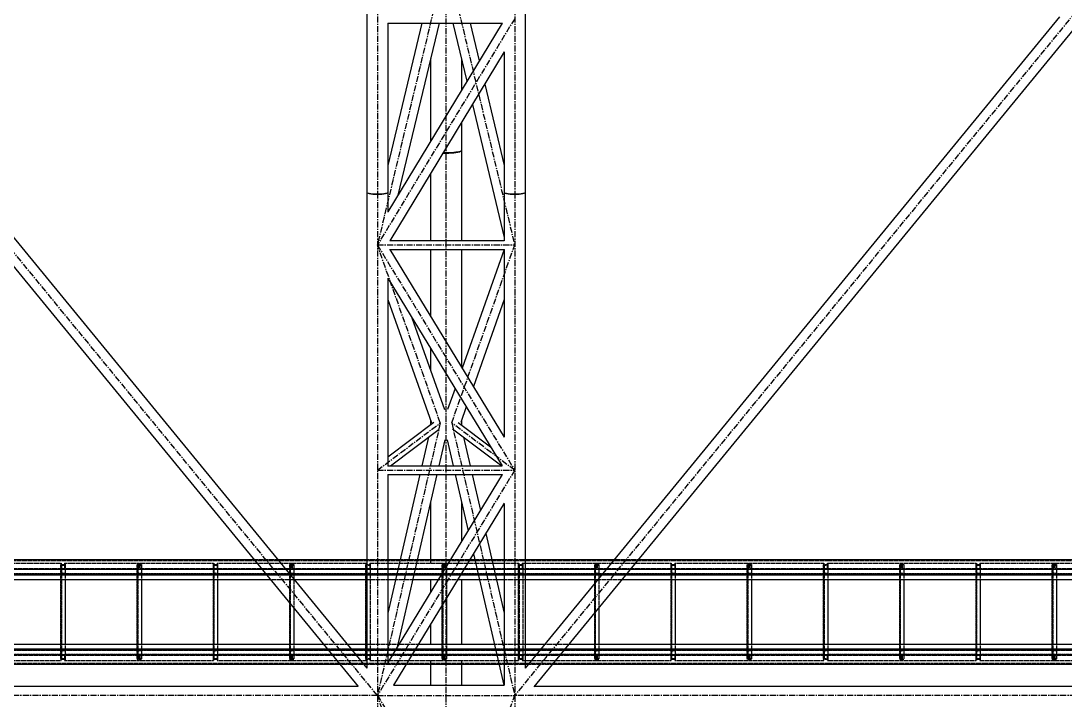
# Model space of a CAD drawing. Header units: millimetres. Extents: x 5143 to 30813, y 232 to 21408.
# Drawn here: x 19537 to 20907, y 4114 to 5006 of the extents above; entities that cross this region are included whole.
import ezdxf

# ---------------------------------------------------------------- set-up
doc = ezdxf.new("R2010")
doc.units = ezdxf.units.MM
doc.header["$LTSCALE"] = 0.25
for name, pattern in [('CENTER', [50.8, 31.75, -6.35, 6.35, -6.35]), ('XKITLINE00', [0]), ('XKITLINE02', [4, 2, -2]), ('XKITLINE03', [6, 3, -1, 1, -1])]:
    doc.linetypes.add(name, pattern=pattern)

msp = doc.modelspace()

# ---------------------------------------------------------------- linework, layer by layer
at = {"color": 8, "linetype": 'CENTER'}
for p, q in [((20005, 4120.6), (18545, 5900.3)), ((20005, 5900.3), (20005, 4780.4)), ((21645, 5900.3), (20185, 4120.6)), ((20185, 5900.3), (20185, 4780.4)), ((20095, 4835.7), (20095, 5727.1)), ((20087.5, 5056.7), (20005, 4711.5)), ((20102.5, 5056.7), (20185, 4711.5)), ((20185, 5008.4), (20005, 4711.5)), ((20095, 3666.9), (20095, 4835.7)), ((20005, 4780.4), (20005, 3598.6)), ((20185, 4780.4), (20185, 3598.6)), ((20087.5, 4478.1), (20005, 4711.5)), ((20005, 4711.5), (20185, 4711.5)), ((20005, 4711.5), (20185, 4416)), ((20102.5, 4478.1), (20185, 4711.5)), ((20087.5, 4478.1), (20005, 4120.6)), ((20005, 4416), (20087.5, 4478.1)), ((20102.5, 4478.1), (20185, 4120.6)), ((20185, 4416), (20102.5, 4478.1)), ((20185, 4416), (20005, 4120.6)), ((20005, 4416), (20185, 4416)), ((20005, 4120.6), (18545, 4120.6)), ((20087.5, 3887.2), (20005, 4120.6)), ((20005, 4120.6), (20185, 3825.1)), ((20005, 4120.6), (20185, 4120.6)), ((20102.5, 3887.2), (20185, 4120.6)), ((21645, 4120.6), (20185, 4120.6))]:
    msp.add_line(p, q, dxfattribs=at)
at = {"color": 8, "linetype": 'XKITLINE00'}
for p, q in [((19991.3, 5854.6), (19991.3, 4780.4)), ((20198.6, 5854.6), (20198.6, 4780.4)), ((19290.8, 5010.4), (19991.3, 4156.4)), ((20018.6, 5002.7), (20018.6, 4780.4)), ((20063.3, 5002.7), (20018.6, 4815.7)), ((20168.8, 5002.7), (20018.6, 4755.1)), ((20018.6, 5002.7), (20169, 5002.7)), ((20085.8, 5002.7), (20031.9, 4776.9)), ((20104.1, 5002.7), (20122.4, 4926.2)), ((20126.7, 5002.7), (20138.6, 4952.9)), ((20899.6, 5010.9), (20198.6, 4156.4)), ((19275, 4991.2), (19979.7, 4132.2)), ((20916.8, 4993.4), (20210.2, 4132.1)), ((20171.3, 4964.8), (20021.1, 4717)), ((20171.3, 4964.8), (20171.3, 4780.4)), ((20074.7, 4956), (20074.7, 4847.5)), ((20115.3, 4956), (20115.3, 4914.5)), ((20145.8, 4922.6), (20171.3, 4815.7)), ((20129.6, 4896), (20171.3, 4721.5)), ((20115.3, 4872.4), (20115.3, 4835.7)), ((20108, 4833.5), (20110.5, 4833.9)), ((20109.6, 4833.5), (20111.6, 4834)), ((20110.5, 4833.9), (20112.6, 4834.3)), ((20110.5, 4833.4), (20112.6, 4833.9)), ((20111.6, 4834), (20112.1, 4834.2)), ((20112.6, 4834.3), (20114.1, 4834.7)), ((20112.6, 4833.9), (20114.1, 4834.4)), ((20114.1, 4834.7), (20115, 4835.2)), ((20114.1, 4834.4), (20115, 4835.1)), ((20115.3, 4835.7), (20115, 4835.2)), ((20115.3, 4835.7), (20115, 4835.1)), ((20115.3, 4835.7), (20115.3, 4717.2)), ((20090.9, 4832.2), (20091.5, 4832.1)), ((20091.1, 4832.4), (20091.7, 4832.3)), ((20091.4, 4832.9), (20091.5, 4832.9)), ((20091.5, 4832.9), (20095, 4832.9)), ((20091.5, 4832.1), (20095, 4832.1)), ((20091.7, 4832.3), (20095, 4832.3)), ((20095, 4832.9), (20098.5, 4832.9)), ((20095, 4832.3), (20098.3, 4832.3)), ((20095, 4832.1), (20098.5, 4832.1)), ((20098.3, 4832.3), (20101.5, 4832.5)), ((20098.5, 4832.9), (20101.9, 4833)), ((20098.5, 4832.1), (20101.9, 4832.3)), ((20101.5, 4832.5), (20104.6, 4832.7)), ((20101.9, 4833), (20105.1, 4833.2)), ((20101.9, 4832.3), (20105.1, 4832.6)), ((20104.6, 4832.7), (20107.3, 4833.1)), ((20105.1, 4833.2), (20108, 4833.5)), ((20105.1, 4832.6), (20108, 4832.9)), ((20107.3, 4833.1), (20109.6, 4833.5)), ((20108, 4832.9), (20110.5, 4833.4)), ((20074.7, 4805.4), (20074.7, 4717.2)), ((19991.3, 4780.4), (19991.7, 4780)), ((19991.3, 4780.4), (19991.3, 4156.2)), ((19991.3, 4780.4), (19991.7, 4779.9)), ((19991.7, 4780), (19992.7, 4779.6)), ((19991.7, 4779.9), (19992.7, 4779.4)), ((19992.7, 4779.6), (19994.3, 4779.3)), ((19992.7, 4779.4), (19994.3, 4778.9)), ((19993, 4779.6), (19993.2, 4779.4)), ((19993.2, 4779.4), (19994.8, 4779)), ((19994.3, 4779.3), (19996.5, 4779)), ((19994.3, 4778.9), (19996.5, 4778.5)), ((19994.8, 4779), (19996.9, 4778.6)), ((19996.5, 4779), (19999.1, 4778.7)), ((20010.9, 4778.7), (20013.5, 4779)), ((20013.1, 4778.6), (20015.2, 4779)), ((20013.5, 4779), (20015.7, 4779.3)), ((20013.5, 4778.5), (20015.7, 4778.9)), ((20015.2, 4779), (20016.8, 4779.4)), ((20015.7, 4779.3), (20017.3, 4779.6)), ((20015.7, 4778.9), (20017.3, 4779.4)), ((20016.8, 4779.4), (20017, 4779.6)), ((20017.3, 4779.6), (20018.3, 4780)), ((20017.3, 4779.4), (20018.3, 4779.9)), ((20018.6, 4780.4), (20018.3, 4780)), ((20018.6, 4780.4), (20018.3, 4779.9)), ((20018.6, 4780.4), (20018.6, 4754.5)), ((20171.3, 4780.4), (20171.7, 4780)), ((20171.3, 4780.4), (20171.3, 4717)), ((20171.3, 4780.4), (20171.7, 4779.9)), ((20171.7, 4780), (20172.7, 4779.6)), ((20171.7, 4779.9), (20172.7, 4779.4)), ((20172.7, 4779.6), (20174.3, 4779.3)), ((20172.7, 4779.4), (20174.3, 4778.9)), ((20173, 4779.6), (20173.2, 4779.4)), ((20173.2, 4779.4), (20174.8, 4779)), ((20174.3, 4779.3), (20176.5, 4779)), ((20174.3, 4778.9), (20176.5, 4778.5)), ((20174.8, 4779), (20176.9, 4778.6)), ((20176.5, 4779), (20179.1, 4778.7)), ((20190.9, 4778.7), (20193.5, 4779)), ((20193.1, 4778.6), (20195.2, 4779)), ((20193.5, 4779), (20195.7, 4779.3)), ((20193.5, 4778.5), (20195.7, 4778.9)), ((20195.2, 4779), (20196.8, 4779.4)), ((20195.7, 4779.3), (20197.3, 4779.6)), ((20195.7, 4778.9), (20197.3, 4779.4)), ((20196.8, 4779.4), (20197, 4779.6)), ((20197.3, 4779.6), (20198.3, 4780)), ((20197.3, 4779.4), (20198.3, 4779.9)), ((20198.6, 4780.4), (20198.3, 4780)), ((20198.6, 4780.4), (20198.3, 4779.9)), ((20198.6, 4780.4), (20198.6, 4156.2)), ((19996.5, 4778.5), (19999.1, 4778.3)), ((19996.9, 4778.6), (19999.3, 4778.4)), ((19999.1, 4778.7), (20002, 4778.6)), ((19999.1, 4778.3), (20002, 4778.1)), ((19999.3, 4778.4), (20002.1, 4778.2)), ((20002, 4778.6), (20005, 4778.6)), ((20002, 4778.1), (20005, 4778)), ((20002.1, 4778.2), (20005, 4778.1)), ((20005, 4778.6), (20008, 4778.6)), ((20005, 4778.1), (20007.9, 4778.2)), ((20005, 4778), (20008, 4778.1)), ((20007.9, 4778.2), (20010.7, 4778.4)), ((20008, 4778.6), (20010.9, 4778.7)), ((20008, 4778.1), (20010.9, 4778.3)), ((20010.7, 4778.4), (20013.1, 4778.6)), ((20010.9, 4778.3), (20013.5, 4778.5)), ((20176.5, 4778.5), (20179.1, 4778.2)), ((20176.9, 4778.6), (20179.3, 4778.3)), ((20179.1, 4778.7), (20182, 4778.6)), ((20179.1, 4778.2), (20182, 4778.1)), ((20179.3, 4778.3), (20182.1, 4778.2)), ((20182, 4778.6), (20185, 4778.5)), ((20182, 4778.1), (20185, 4778)), ((20182.1, 4778.2), (20185, 4778.1)), ((20185, 4778.5), (20188, 4778.6)), ((20185, 4778.1), (20187.9, 4778.2)), ((20185, 4778), (20188, 4778.1)), ((20187.9, 4778.2), (20190.7, 4778.3)), ((20188, 4778.6), (20190.9, 4778.7)), ((20188, 4778.1), (20190.9, 4778.2)), ((20190.7, 4778.3), (20193.1, 4778.6)), ((20190.9, 4778.2), (20193.5, 4778.5)), ((20021.2, 4717.2), (20171.3, 4717.2)), ((20021, 4705.8), (20171.5, 4705.8)), ((20021.2, 4705.8), (20171.4, 4459.4)), ((20074.7, 4705.8), (20074.7, 4618)), ((20115.3, 4705.8), (20115.3, 4551.4)), ((20171.3, 4705.7), (20116.2, 4549.8)), ((20171.3, 4705.8), (20171.3, 4459.4)), ((20018.6, 4668.1), (20018.6, 4421.5)), ((20018.7, 4668.1), (20168.8, 4421.6)), ((20018.6, 4640), (20075.8, 4478.4)), ((20171.3, 4640), (20130.9, 4525.7)), ((20050.3, 4616.1), (20093, 4495.5)), ((20074.7, 4576.1), (20074.7, 4547.2)), ((20106.9, 4523.3), (20097, 4495.5)), ((20121.6, 4499.2), (20114.2, 4478.5)), ((20018.6, 4433.4), (20079.1, 4478.9)), ((20074.7, 4481.5), (20074.7, 4475.6)), ((20111, 4478.8), (20153.4, 4446.9)), ((20115.3, 4481.5), (20115.3, 4475.6)), ((20022, 4421.7), (20086.1, 4470)), ((20103.6, 4470.2), (20168, 4421.7)), ((20071.9, 4459.3), (20063.2, 4421.7)), ((20093.6, 4455.8), (20085.7, 4421.7)), ((20096.4, 4455.7), (20104.3, 4421.7)), ((20118.1, 4459.3), (20126.7, 4421.7)), ((20018.5, 4410.3), (20169, 4410.3)), ((20018.6, 4421.7), (20168.8, 4421.7)), ((20018.6, 4410.3), (20018.6, 4163.9)), ((20060.6, 4410.3), (20018.6, 4228.4)), ((20168.8, 4410.3), (20018.7, 4164)), ((20083.1, 4410.3), (20030.9, 4184)), ((20106.9, 4410.3), (20123.9, 4336.7)), ((20129.4, 4410.3), (20140.2, 4363.4)), ((20171.4, 4372.7), (20025.9, 4133.9)), ((20074.7, 4374), (20074.7, 4294.3)), ((20115.3, 4374), (20115.3, 4322.6)), ((20171.3, 4372.6), (20171.3, 4134)), ((20147.2, 4333), (20171.3, 4228.4)), ((20130.9, 4306.3), (20170.6, 4134.2)), ((20074.7, 4280.5), (20074.7, 4280.3)), ((20074.7, 4272.8), (20074.7, 4255.9)), ((20115.3, 4280.5), (20115.3, 4280.3)), ((20115.3, 4272.8), (20115.3, 4187.8)), ((20074.7, 4214), (20074.7, 4187.8)), ((20074.7, 4180.3), (20074.7, 4180)), ((20115.3, 4180.3), (20115.3, 4180)), ((20074.7, 4166.3), (20074.7, 4134.2)), ((20115.3, 4166.3), (20115.3, 4134.2)), ((18570.7, 4132.7), (19979.2, 4132.7)), ((20026.1, 4134.2), (20171.3, 4134.2)), ((20210.7, 4132.7), (21619.2, 4132.7))]:
    msp.add_line(p, q, dxfattribs=at)
at = {"color": 3, "linetype": 'XKITLINE02'}
for p, q in [((17635, 4298.1), (21735, 4298.1)), ((17635, 4297.6), (21735, 4297.6)), ((19492.7, 4294.3), (19590.4, 4294.3)), ((19492.7, 4286.3), (19595.6, 4286.3)), ((19493.3, 4287.1), (19595.6, 4287.1)), ((19589.7, 4287.1), (19589.7, 4286.3)), ((19589.7, 4287.1), (19692.2, 4287.1)), ((19589.7, 4286.3), (19692.7, 4286.3)), ((19589.8, 4294.3), (19589.8, 4286.3)), ((19589.8, 4287.1), (19595.6, 4287.1)), ((19590, 4292.3), (19590, 4168.3)), ((19590, 4292.3), (19590, 4272.8)), ((19590, 4292.3), (19595.5, 4292.3)), ((19590, 4292.3), (19595.5, 4292.3)), ((19590, 4292.3), (19590, 4280.3)), ((19590.4, 4294.3), (19590.4, 4287.1)), ((19590.7, 4292.3), (19590.7, 4168.3)), ((19590.7, 4291.2), (19595.5, 4291.6)), ((19590.7, 4291.2), (19590.7, 4281.3)), ((19594.9, 4294.3), (19594.9, 4287.1)), ((19594.9, 4294.3), (19692.7, 4294.3)), ((19595.5, 4294.3), (19595.5, 4286.3)), ((19595.5, 4292.3), (19595.5, 4168.3)), ((19595.5, 4292.3), (19595.5, 4272.8)), ((19595.5, 4292.3), (19595.5, 4291.6)), ((19595.6, 4287.1), (19595.6, 4286.3)), ((19686.9, 4287.1), (19686.9, 4286.3)), ((19690, 4292.3), (19690, 4168.3)), ((19690, 4292.3), (19690, 4272.8)), ((19690, 4292.3), (19695.5, 4292.3)), ((19690, 4292.3), (19695.5, 4292.3)), ((19690, 4292.3), (19690, 4280.3)), ((19690, 4286.3), (19692.7, 4286.3)), ((19690.7, 4292.3), (19690.7, 4168.3)), ((19690.7, 4291.2), (19695.5, 4291.6)), ((19690.7, 4291.2), (19690.7, 4281.3)), ((19692.2, 4294.3), (19692.2, 4287.1)), ((19692.7, 4294.3), (19692.7, 4286.3)), ((19692.7, 4294.3), (19790.4, 4294.3)), ((19692.7, 4294.3), (19692.7, 4286.3)), ((19692.7, 4286.3), (19795.6, 4286.3)), ((19693.3, 4294.3), (19693.3, 4287.1)), ((19693.3, 4287.1), (19795.6, 4287.1)), ((19695.5, 4292.3), (19695.5, 4168.3)), ((19695.5, 4292.3), (19695.5, 4272.8)), ((19695.5, 4292.3), (19695.5, 4291.6)), ((19698.6, 4287.1), (19698.6, 4286.3)), ((19789.7, 4287.1), (19789.7, 4286.3)), ((19789.7, 4287.1), (19884, 4287.1)), ((19789.7, 4286.3), (19892.7, 4286.3)), ((19789.8, 4294.3), (19789.8, 4286.3)), ((19789.8, 4287.1), (19795.6, 4287.1)), ((19790, 4292.3), (19790, 4168.3)), ((19790, 4292.3), (19790, 4272.8)), ((19790, 4292.3), (19795.5, 4292.3)), ((19790, 4292.3), (19795.5, 4292.3)), ((19790, 4292.3), (19790, 4280.3)), ((19790.4, 4294.3), (19790.4, 4287.1)), ((19790.7, 4292.3), (19790.7, 4168.3)), ((19790.7, 4291.2), (19795.5, 4291.6)), ((19790.7, 4291.2), (19790.7, 4281.3)), ((19794.9, 4294.3), (19794.9, 4287.1)), ((19794.9, 4294.3), (19878.1, 4294.3)), ((19795.5, 4294.3), (19795.5, 4286.3)), ((19795.5, 4292.3), (19795.5, 4168.3)), ((19795.5, 4292.3), (19795.5, 4272.8)), ((19795.5, 4292.3), (19795.5, 4291.6)), ((19795.6, 4287.1), (19795.6, 4286.3)), ((19842.9, 4299), (19874.4, 4299)), ((19878.1, 4294.3), (19892.7, 4294.3)), ((19884, 4287.1), (19892.2, 4287.1)), ((19884.6, 4286.3), (19892.7, 4286.3)), ((19886.9, 4287.1), (19886.9, 4286.3)), ((19890, 4292.3), (19890, 4168.3)), ((19890, 4292.3), (19890, 4241.5)), ((19890, 4292.3), (19895.5, 4292.3)), ((19890, 4292.3), (19895.5, 4292.3)), ((19890, 4292.3), (19890, 4280.3)), ((19890.7, 4292.3), (19890.7, 4168.3)), ((19890.7, 4291.2), (19895.5, 4291.6)), ((19890.7, 4291.2), (19890.7, 4281.3)), ((19892.2, 4294.3), (19892.2, 4287.1)), ((19892.7, 4294.3), (19892.7, 4286.3)), ((19892.7, 4294.3), (19990.4, 4294.3)), ((19892.7, 4294.3), (19892.7, 4286.3)), ((19892.7, 4286.3), (19995.6, 4286.3)), ((19893.3, 4294.3), (19893.3, 4287.1)), ((19893.3, 4287.1), (19991.3, 4287.1)), ((19895.5, 4292.3), (19895.5, 4168.3)), ((19895.5, 4292.3), (19895.5, 4234.8)), ((19895.5, 4292.3), (19895.5, 4291.6)), ((19898.6, 4287.1), (19898.6, 4286.3)), ((19961.6, 4287.1), (19995.6, 4287.1)), ((19989.7, 4287.1), (19989.7, 4286.3)), ((19989.7, 4287.1), (20092.2, 4287.1)), ((19989.7, 4286.3), (20092.7, 4286.3)), ((19989.8, 4294.3), (19989.8, 4286.3)), ((19990, 4292.3), (19990, 4168.3)), ((19990, 4292.3), (19990, 4272.8)), ((19990, 4292.3), (19995.5, 4292.3)), ((19990, 4292.3), (19995.5, 4292.3)), ((19990, 4292.3), (19990, 4280.3)), ((19990.4, 4294.3), (19990.4, 4287.1)), ((19990.7, 4292.3), (19990.7, 4168.3)), ((19990.7, 4291.2), (19995.5, 4291.6)), ((19990.7, 4291.2), (19990.7, 4281.3)), ((19991.3, 4299), (20018.6, 4299)), ((19994.9, 4294.3), (19994.9, 4287.1)), ((19994.9, 4294.3), (20092.7, 4294.3)), ((19995.5, 4294.3), (19995.5, 4286.3)), ((19995.5, 4292.3), (19995.5, 4168.3)), ((19995.5, 4292.3), (19995.5, 4291.6)), ((19995.6, 4287.1), (19995.6, 4286.3)), ((19996.5, 4286.3), (20092.7, 4286.3)), ((20034.9, 4299), (20057.4, 4299)), ((20086.9, 4287.1), (20086.9, 4286.3)), ((20090, 4292.3), (20095.5, 4292.3)), ((20090, 4292.3), (20090, 4280.3)), ((20090, 4292.3), (20090, 4168.3)), ((20090, 4292.3), (20090, 4239.1)), ((20090, 4292.3), (20095.5, 4292.3)), ((20090.7, 4292.3), (20090.7, 4168.3)), ((20090.7, 4291.2), (20095.5, 4291.6)), ((20090.7, 4291.2), (20090.7, 4281.3)), ((20092.2, 4294.3), (20092.2, 4287.1)), ((20092.7, 4294.3), (20092.7, 4286.3)), ((20092.7, 4294.3), (20171.3, 4294.3)), ((20092.7, 4294.3), (20092.7, 4286.3)), ((20092.7, 4286.3), (20139.1, 4286.3)), ((20093.3, 4294.3), (20093.3, 4287.1)), ((20093.3, 4287.1), (20140.4, 4287.1)), ((20095.5, 4292.3), (20095.5, 4291.6)), ((20095.5, 4292.3), (20095.5, 4168.3)), ((20095.5, 4292.3), (20095.5, 4248.2)), ((20098.6, 4287.1), (20098.6, 4286.3)), ((20100.9, 4299), (20126.4, 4299)), ((20132.6, 4299), (20155.1, 4299)), ((20135.5, 4286.3), (20195.6, 4286.3)), ((20139, 4287.1), (20195.6, 4287.1)), ((20140.2, 4294.3), (20190.4, 4294.3)), ((20171.3, 4299), (20198.6, 4299)), ((20189.7, 4287.1), (20189.7, 4286.3)), ((20189.7, 4287.1), (20292.2, 4287.1)), ((20189.7, 4286.3), (20292.7, 4286.3)), ((20189.8, 4294.3), (20189.8, 4286.3)), ((20190, 4292.3), (20195.5, 4292.3)), ((20190, 4292.3), (20190, 4280.3)), ((20190, 4292.3), (20190, 4168.3)), ((20190, 4292.3), (20195.5, 4292.3)), ((20190.4, 4294.3), (20190.4, 4287.1)), ((20190.7, 4292.3), (20190.7, 4168.3)), ((20190.7, 4291.2), (20195.5, 4291.6)), ((20190.7, 4291.2), (20190.7, 4281.3)), ((20194.9, 4294.3), (20194.9, 4287.1)), ((20194.9, 4294.3), (20292.7, 4294.3)), ((20195.5, 4294.3), (20195.5, 4286.3)), ((20195.5, 4292.3), (20195.5, 4291.6)), ((20195.5, 4292.3), (20195.5, 4168.3)), ((20195.6, 4287.1), (20195.6, 4286.3)), ((20195.7, 4286.3), (20292.7, 4286.3)), ((20286.9, 4287.1), (20286.9, 4286.3)), ((20290, 4292.3), (20295.5, 4292.3)), ((20290, 4292.3), (20290, 4280.3)), ((20290, 4292.3), (20290, 4168.3)), ((20290, 4292.3), (20290, 4272.8)), ((20290, 4292.3), (20295.5, 4292.3)), ((20290.7, 4292.3), (20290.7, 4168.3)), ((20290.7, 4291.2), (20295.5, 4291.6)), ((20290.7, 4291.2), (20290.7, 4281.3)), ((20292.2, 4294.3), (20292.2, 4287.1)), ((20292.7, 4294.3), (20292.7, 4286.3)), ((20292.7, 4294.3), (20311.7, 4294.3)), ((20292.7, 4294.3), (20292.7, 4286.3)), ((20292.7, 4286.3), (20305.4, 4286.3)), ((20293.3, 4294.3), (20293.3, 4287.1)), ((20293.3, 4287.1), (20305.8, 4287.1)), ((20295.5, 4292.3), (20295.5, 4291.6)), ((20295.5, 4292.3), (20295.5, 4168.3)), ((20295.5, 4292.3), (20295.5, 4236.1)), ((20298.6, 4287.1), (20298.6, 4286.3)), ((20305.2, 4286.3), (20395.6, 4286.3)), ((20305.8, 4287.1), (20395.6, 4287.1)), ((20311.7, 4294.3), (20390.4, 4294.3)), ((20315.6, 4299), (20347.1, 4299)), ((20389.7, 4287.1), (20389.7, 4286.3)), ((20389.7, 4287.1), (20492.2, 4287.1)), ((20389.7, 4286.3), (20492.7, 4286.3)), ((20389.8, 4294.3), (20389.8, 4286.3)), ((20390, 4292.3), (20390, 4168.3)), ((20390, 4292.3), (20390, 4272.8)), ((20390, 4292.3), (20395.5, 4292.3)), ((20390, 4292.3), (20395.5, 4292.3)), ((20390, 4292.3), (20390, 4280.3)), ((20390.4, 4294.3), (20390.4, 4287.1)), ((20390.7, 4292.3), (20390.7, 4168.3)), ((20390.7, 4291.2), (20395.5, 4291.6)), ((20390.7, 4291.2), (20390.7, 4281.3)), ((20394.9, 4294.3), (20394.9, 4287.1)), ((20394.9, 4294.3), (20492.7, 4294.3)), ((20395.5, 4294.3), (20395.5, 4286.3)), ((20395.5, 4292.3), (20395.5, 4168.3)), ((20395.5, 4292.3), (20395.5, 4272.8)), ((20395.5, 4292.3), (20395.5, 4291.6)), ((20395.6, 4287.1), (20395.6, 4286.3)), ((20486.9, 4287.1), (20486.9, 4286.3)), ((20490, 4292.3), (20490, 4168.3)), ((20490, 4292.3), (20490, 4272.8)), ((20490, 4292.3), (20495.5, 4292.3)), ((20490, 4292.3), (20495.5, 4292.3)), ((20490, 4292.3), (20490, 4280.3)), ((20490, 4286.3), (20492.7, 4286.3)), ((20490.7, 4292.3), (20490.7, 4168.3)), ((20490.7, 4291.2), (20495.5, 4291.6)), ((20490.7, 4291.2), (20490.7, 4281.3)), ((20492.2, 4294.3), (20492.2, 4287.1)), ((20492.7, 4294.3), (20492.7, 4286.3)), ((20492.7, 4294.3), (20590.4, 4294.3)), ((20492.7, 4294.3), (20492.7, 4286.3)), ((20492.7, 4286.3), (20595.6, 4286.3)), ((20493.3, 4294.3), (20493.3, 4287.1)), ((20493.3, 4287.1), (20595.6, 4287.1)), ((20495.5, 4292.3), (20495.5, 4168.3)), ((20495.5, 4292.3), (20495.5, 4272.8)), ((20495.5, 4292.3), (20495.5, 4291.6)), ((20498.6, 4287.1), (20498.6, 4286.3)), ((20589.7, 4287.1), (20589.7, 4286.3)), ((20589.7, 4287.1), (20692.2, 4287.1)), ((20589.7, 4286.3), (20692.7, 4286.3)), ((20589.8, 4294.3), (20589.8, 4286.3)), ((20589.8, 4287.1), (20595.6, 4287.1)), ((20590, 4292.3), (20590, 4168.3)), ((20590, 4292.3), (20590, 4272.8)), ((20590, 4292.3), (20595.5, 4292.3)), ((20590, 4292.3), (20595.5, 4292.3)), ((20590, 4292.3), (20590, 4280.3)), ((20590.4, 4294.3), (20590.4, 4287.1)), ((20590.7, 4292.3), (20590.7, 4168.3)), ((20590.7, 4291.2), (20595.5, 4291.6)), ((20590.7, 4291.2), (20590.7, 4281.3)), ((20594.9, 4294.3), (20594.9, 4287.1)), ((20594.9, 4294.3), (20692.7, 4294.3)), ((20595.5, 4294.3), (20595.5, 4286.3)), ((20595.5, 4292.3), (20595.5, 4168.3)), ((20595.5, 4292.3), (20595.5, 4272.8)), ((20595.5, 4292.3), (20595.5, 4291.6)), ((20595.6, 4287.1), (20595.6, 4286.3)), ((20686.9, 4287.1), (20686.9, 4286.3)), ((20690, 4292.3), (20690, 4168.3)), ((20690, 4292.3), (20690, 4272.8)), ((20690, 4292.3), (20695.5, 4292.3)), ((20690, 4292.3), (20695.5, 4292.3)), ((20690, 4292.3), (20690, 4280.3)), ((20690, 4286.3), (20692.7, 4286.3)), ((20690.7, 4292.3), (20690.7, 4168.3)), ((20690.7, 4291.2), (20695.5, 4291.6)), ((20690.7, 4291.2), (20690.7, 4281.3)), ((20692.2, 4294.3), (20692.2, 4287.1)), ((20692.7, 4294.3), (20692.7, 4286.3)), ((20692.7, 4294.3), (20790.4, 4294.3)), ((20692.7, 4294.3), (20692.7, 4286.3)), ((20692.7, 4286.3), (20795.6, 4286.3)), ((20693.3, 4294.3), (20693.3, 4287.1)), ((20693.3, 4287.1), (20795.6, 4287.1)), ((20695.5, 4292.3), (20695.5, 4168.3)), ((20695.5, 4292.3), (20695.5, 4272.8)), ((20695.5, 4292.3), (20695.5, 4291.6)), ((20698.6, 4287.1), (20698.6, 4286.3)), ((20789.7, 4287.1), (20789.7, 4286.3)), ((20789.7, 4287.1), (20892.2, 4287.1)), ((20789.7, 4286.3), (20892.7, 4286.3)), ((20789.8, 4294.3), (20789.8, 4286.3)), ((20789.8, 4287.1), (20795.6, 4287.1)), ((20790, 4292.3), (20790, 4168.3)), ((20790, 4292.3), (20790, 4272.8)), ((20790, 4292.3), (20795.5, 4292.3)), ((20790, 4292.3), (20795.5, 4292.3)), ((20790, 4292.3), (20790, 4280.3)), ((20790.4, 4294.3), (20790.4, 4287.1)), ((20790.7, 4292.3), (20790.7, 4168.3)), ((20790.7, 4291.2), (20795.5, 4291.6)), ((20790.7, 4291.2), (20790.7, 4281.3)), ((20794.9, 4294.3), (20794.9, 4287.1)), ((20794.9, 4294.3), (20892.7, 4294.3)), ((20795.5, 4294.3), (20795.5, 4286.3)), ((20795.5, 4292.3), (20795.5, 4168.3)), ((20795.5, 4292.3), (20795.5, 4272.8)), ((20795.5, 4292.3), (20795.5, 4291.6)), ((20795.6, 4287.1), (20795.6, 4286.3)), ((20886.9, 4287.1), (20886.9, 4286.3)), ((20890, 4292.3), (20890, 4168.3)), ((20890, 4292.3), (20890, 4272.8)), ((20890, 4292.3), (20895.5, 4292.3)), ((20890, 4292.3), (20895.5, 4292.3)), ((20890, 4292.3), (20890, 4280.3)), ((20890, 4286.3), (20892.7, 4286.3)), ((20890.7, 4292.3), (20890.7, 4168.3)), ((20890.7, 4291.2), (20895.5, 4291.6)), ((20890.7, 4291.2), (20890.7, 4281.3)), ((20892.2, 4294.3), (20892.2, 4287.1)), ((20892.7, 4294.3), (20990.4, 4294.3)), ((20892.7, 4294.3), (20892.7, 4286.3)), ((20892.7, 4294.3), (20892.7, 4286.3)), ((20892.7, 4286.3), (20995.6, 4286.3)), ((20893.3, 4294.3), (20893.3, 4287.1)), ((20893.3, 4287.1), (20995.6, 4287.1)), ((20895.5, 4292.3), (20895.5, 4168.3)), ((20895.5, 4292.3), (20895.5, 4272.8)), ((20895.5, 4292.3), (20895.5, 4291.6)), ((20898.6, 4287.1), (20898.6, 4286.3)), ((17635, 4280.3), (21735, 4280.3)), ((17635, 4280.3), (21735, 4280.3)), ((17635, 4279.8), (21735, 4279.8)), ((17635, 4279.4), (21735, 4279.4)), ((17635, 4279), (21735, 4279)), ((19590, 4280.3), (19595.5, 4280.3)), ((19590.7, 4281.3), (19595.5, 4281)), ((19595.5, 4281), (19595.5, 4280.3)), ((19690, 4280.3), (19695.5, 4280.3)), ((19690.7, 4281.3), (19695.5, 4281)), ((19695.5, 4281), (19695.5, 4280.3)), ((19790, 4280.3), (19795.5, 4280.3)), ((19790.7, 4281.3), (19795.5, 4281)), ((19795.5, 4281), (19795.5, 4280.3)), ((19859.3, 4279), (19890.8, 4279)), ((19864.4, 4272.8), (19895.9, 4272.8)), ((19890, 4280.3), (19895.5, 4280.3)), ((19890.7, 4281.3), (19895.5, 4281)), ((19895.5, 4281), (19895.5, 4280.3)), ((19990, 4280.3), (19995.5, 4280.3)), ((19990.7, 4281.3), (19995.5, 4281)), ((19991.3, 4279), (20018.6, 4279)), ((19991.3, 4272.8), (20018.6, 4272.8)), ((19995.5, 4281), (19995.5, 4280.3)), ((20028.9, 4272.8), (20051.4, 4272.8)), ((20030.3, 4279), (20052.8, 4279)), ((20085, 4272.8), (20110.5, 4272.8)), ((20088.7, 4279), (20114.3, 4279)), ((20090, 4280.3), (20095.5, 4280.3)), ((20090.7, 4281.3), (20095.5, 4281)), ((20095.5, 4281), (20095.5, 4280.3)), ((20137.2, 4279), (20159.7, 4279)), ((20138.6, 4272.8), (20161.1, 4272.8)), ((20171.3, 4279), (20198.6, 4279)), ((20171.3, 4272.8), (20198.6, 4272.8)), ((20190, 4280.3), (20195.5, 4280.3)), ((20190.7, 4281.3), (20195.5, 4281)), ((20195.5, 4281), (20195.5, 4280.3)), ((20290, 4280.3), (20295.5, 4280.3)), ((20290.7, 4281.3), (20295.5, 4281)), ((20294.1, 4272.8), (20325.6, 4272.8)), ((20295.5, 4281), (20295.5, 4280.3)), ((20299.2, 4279), (20330.7, 4279)), ((20390, 4280.3), (20395.5, 4280.3)), ((20390.7, 4281.3), (20395.5, 4281)), ((20395.5, 4281), (20395.5, 4280.3)), ((20490, 4280.3), (20495.5, 4280.3)), ((20490.7, 4281.3), (20495.5, 4281)), ((20495.5, 4281), (20495.5, 4280.3)), ((20590, 4280.3), (20595.5, 4280.3)), ((20590.7, 4281.3), (20595.5, 4281)), ((20595.5, 4281), (20595.5, 4280.3)), ((20690, 4280.3), (20695.5, 4280.3)), ((20690.7, 4281.3), (20695.5, 4281)), ((20695.5, 4281), (20695.5, 4280.3)), ((20790, 4280.3), (20795.5, 4280.3)), ((20790.7, 4281.3), (20795.5, 4281)), ((20795.5, 4281), (20795.5, 4280.3)), ((20890, 4280.3), (20895.5, 4280.3)), ((20890.7, 4281.3), (20895.5, 4281)), ((20895.5, 4281), (20895.5, 4280.3)), ((20290, 4267.8), (20290, 4229.4)), ((17635, 4181.1), (21735, 4181.1)), ((17635, 4180.7), (21735, 4180.7)), ((17635, 4180.3), (21735, 4180.3)), ((17635, 4180.2), (21735, 4180.2)), ((19590, 4180.3), (19595.5, 4180.3)), ((19590, 4180.3), (19590, 4168.3)), ((19590.7, 4179.2), (19595.5, 4179.6)), ((19590.7, 4179.2), (19590.7, 4169.3)), ((19595.5, 4180.3), (19595.5, 4179.6)), ((19690, 4180.3), (19695.5, 4180.3)), ((19690, 4180.3), (19690, 4168.3)), ((19690.7, 4179.2), (19695.5, 4179.6)), ((19690.7, 4179.2), (19690.7, 4169.3)), ((19695.5, 4180.3), (19695.5, 4179.6)), ((19790, 4180.3), (19795.5, 4180.3)), ((19790, 4180.3), (19790, 4168.3)), ((19790.7, 4179.2), (19795.5, 4179.6)), ((19790.7, 4179.2), (19790.7, 4169.3)), ((19795.5, 4180.3), (19795.5, 4179.6)), ((19890, 4180.3), (19895.5, 4180.3)), ((19890, 4180.3), (19890, 4168.3)), ((19890.7, 4179.2), (19895.5, 4179.6)), ((19890.7, 4179.2), (19890.7, 4169.3)), ((19895.5, 4180.3), (19895.5, 4179.6)), ((19934.1, 4187.8), (19965.6, 4187.8)), ((19939.2, 4181.6), (19970.7, 4181.6)), ((19990, 4180.3), (19995.5, 4180.3)), ((19990, 4180.3), (19990, 4168.3)), ((19990.7, 4179.2), (19995.5, 4179.6)), ((19990.7, 4179.2), (19990.7, 4169.3)), ((19991.3, 4187.8), (20031.7, 4187.8)), ((19991.3, 4181.6), (20054.9, 4181.6)), ((19995.5, 4180.3), (19995.5, 4179.6)), ((20033.2, 4187.8), (20058.7, 4187.8)), ((20090, 4180.3), (20095.5, 4180.3)), ((20090, 4180.3), (20090, 4168.3)), ((20090.7, 4179.2), (20095.5, 4179.6)), ((20090.7, 4179.2), (20090.7, 4169.3)), ((20095.5, 4180.3), (20095.5, 4179.6)), ((20158.3, 4187.8), (20198.6, 4187.8)), ((20159.7, 4181.6), (20198.6, 4181.6)), ((20190, 4180.3), (20195.5, 4180.3)), ((20190, 4180.3), (20190, 4168.3)), ((20190.7, 4179.2), (20195.5, 4179.6)), ((20190.7, 4179.2), (20190.7, 4169.3)), ((20195.5, 4180.3), (20195.5, 4179.6)), ((20219.3, 4181.6), (20250.8, 4181.6)), ((20224.4, 4187.8), (20255.9, 4187.8)), ((20290, 4180.3), (20295.5, 4180.3)), ((20290, 4180.3), (20290, 4168.3)), ((20290.7, 4179.2), (20295.5, 4179.6)), ((20290.7, 4179.2), (20290.7, 4169.3)), ((20295.5, 4180.3), (20295.5, 4179.6)), ((20390, 4180.3), (20395.5, 4180.3)), ((20390, 4180.3), (20390, 4168.3)), ((20390.7, 4179.2), (20395.5, 4179.6)), ((20390.7, 4179.2), (20390.7, 4169.3)), ((20395.5, 4180.3), (20395.5, 4179.6)), ((20490, 4180.3), (20495.5, 4180.3)), ((20490, 4180.3), (20490, 4168.3)), ((20490.7, 4179.2), (20495.5, 4179.6)), ((20490.7, 4179.2), (20490.7, 4169.3)), ((20495.5, 4180.3), (20495.5, 4179.6)), ((20590, 4180.3), (20595.5, 4180.3)), ((20590, 4180.3), (20590, 4168.3)), ((20590.7, 4179.2), (20595.5, 4179.6)), ((20590.7, 4179.2), (20590.7, 4169.3)), ((20595.5, 4180.3), (20595.5, 4179.6)), ((20690, 4180.3), (20695.5, 4180.3)), ((20690, 4180.3), (20690, 4168.3)), ((20690.7, 4179.2), (20695.5, 4179.6)), ((20690.7, 4179.2), (20690.7, 4169.3)), ((20695.5, 4180.3), (20695.5, 4179.6)), ((20790, 4180.3), (20795.5, 4180.3)), ((20790, 4180.3), (20790, 4168.3)), ((20790.7, 4179.2), (20795.5, 4179.6)), ((20790.7, 4179.2), (20790.7, 4169.3)), ((20795.5, 4180.3), (20795.5, 4179.6)), ((20890, 4180.3), (20895.5, 4180.3)), ((20890, 4180.3), (20890, 4168.3)), ((20890.7, 4179.2), (20895.5, 4179.6)), ((20890.7, 4179.2), (20890.7, 4169.3)), ((20895.5, 4180.3), (20895.5, 4179.6)), ((17635, 4163), (21735, 4163)), ((19492.7, 4174.3), (19595.6, 4174.3)), ((19492.7, 4166.3), (19590.4, 4166.3)), ((19493.3, 4173.5), (19595.6, 4173.5)), ((19589.7, 4174.3), (19690, 4174.3)), ((19589.7, 4174.3), (19589.7, 4173.5)), ((19589.7, 4173.5), (19692.2, 4173.5)), ((19589.8, 4174.3), (19589.8, 4166.3)), ((19590, 4168.3), (19595.5, 4168.3)), ((19590, 4168.3), (19595.5, 4168.3)), ((19590.4, 4173.5), (19590.4, 4166.3)), ((19590.7, 4169.3), (19595.5, 4169)), ((19594.9, 4173.5), (19594.9, 4166.3)), ((19594.9, 4166.3), (19692.7, 4166.3)), ((19595.5, 4174.3), (19595.5, 4166.3)), ((19595.5, 4169), (19595.5, 4168.3)), ((19595.6, 4174.3), (19595.6, 4173.5)), ((19686.9, 4174.3), (19692.7, 4174.3)), ((19686.9, 4174.3), (19686.9, 4173.5)), ((19686.9, 4173.5), (19692.2, 4173.5)), ((19690, 4168.3), (19695.5, 4168.3)), ((19690, 4168.3), (19695.5, 4168.3)), ((19690.7, 4169.3), (19695.5, 4169)), ((19692.2, 4173.5), (19692.2, 4166.3)), ((19692.2, 4166.3), (19692.7, 4166.3)), ((19692.7, 4174.3), (19692.7, 4166.3)), ((19692.7, 4174.3), (19795.6, 4174.3)), ((19692.7, 4174.3), (19692.7, 4166.3)), ((19692.7, 4166.3), (19790.4, 4166.3)), ((19693.3, 4173.5), (19795.6, 4173.5)), ((19693.3, 4173.5), (19693.3, 4166.3)), ((19695.5, 4169), (19695.5, 4168.3)), ((19698.6, 4174.3), (19698.6, 4173.5)), ((19789.7, 4174.3), (19890, 4174.3)), ((19789.7, 4174.3), (19789.7, 4173.5)), ((19789.7, 4173.5), (19892.2, 4173.5)), ((19789.8, 4174.3), (19789.8, 4166.3)), ((19790, 4168.3), (19795.5, 4168.3)), ((19790, 4168.3), (19795.5, 4168.3)), ((19790.4, 4173.5), (19790.4, 4166.3)), ((19790.7, 4169.3), (19795.5, 4169)), ((19794.9, 4173.5), (19794.9, 4166.3)), ((19794.9, 4166.3), (19892.7, 4166.3)), ((19795.5, 4174.3), (19795.5, 4166.3)), ((19795.5, 4169), (19795.5, 4168.3)), ((19795.6, 4174.3), (19795.6, 4173.5)), ((19886.9, 4174.3), (19892.7, 4174.3)), ((19886.9, 4174.3), (19886.9, 4173.5)), ((19886.9, 4173.5), (19892.2, 4173.5)), ((19890, 4168.3), (19895.5, 4168.3)), ((19890, 4168.3), (19895.5, 4168.3)), ((19890.7, 4169.3), (19895.5, 4169)), ((19892.2, 4173.5), (19892.2, 4166.3)), ((19892.2, 4166.3), (19892.7, 4166.3)), ((19892.7, 4174.3), (19892.7, 4166.3)), ((19892.7, 4174.3), (19995.6, 4174.3)), ((19892.7, 4174.3), (19892.7, 4166.3)), ((19892.7, 4166.3), (19990.4, 4166.3)), ((19893.3, 4173.5), (19995.6, 4173.5)), ((19893.3, 4173.5), (19893.3, 4166.3)), ((19895.5, 4169), (19895.5, 4168.3)), ((19898.6, 4174.3), (19898.6, 4173.5)), ((19989.7, 4174.3), (20090, 4174.3)), ((19989.7, 4174.3), (19989.7, 4173.5)), ((19989.7, 4173.5), (20092.2, 4173.5)), ((19989.8, 4174.3), (19989.8, 4166.3)), ((19990, 4168.3), (19995.5, 4168.3)), ((19990, 4168.3), (19995.5, 4168.3)), ((19990.4, 4173.5), (19990.4, 4166.3)), ((19990.7, 4169.3), (19995.5, 4169)), ((19994.9, 4173.5), (19994.9, 4166.3)), ((19994.9, 4166.3), (20092.7, 4166.3)), ((19995.5, 4174.3), (19995.5, 4166.3)), ((19995.5, 4169), (19995.5, 4168.3)), ((19995.6, 4174.3), (19995.6, 4173.5)), ((20086.9, 4174.3), (20092.7, 4174.3)), ((20086.9, 4174.3), (20086.9, 4173.5)), ((20086.9, 4173.5), (20092.2, 4173.5)), ((20090, 4168.3), (20095.5, 4168.3)), ((20090, 4168.3), (20095.5, 4168.3)), ((20090.7, 4169.3), (20095.5, 4169)), ((20092.2, 4173.5), (20092.2, 4166.3)), ((20092.2, 4166.3), (20092.7, 4166.3)), ((20092.7, 4174.3), (20195.6, 4174.3)), ((20092.7, 4174.3), (20092.7, 4166.3)), ((20092.7, 4174.3), (20092.7, 4166.3)), ((20092.7, 4166.3), (20190.4, 4166.3)), ((20093.3, 4173.5), (20195.6, 4173.5)), ((20093.3, 4173.5), (20093.3, 4166.3)), ((20095.5, 4169), (20095.5, 4168.3)), ((20098.6, 4174.3), (20098.6, 4173.5)), ((20189.7, 4174.3), (20292.7, 4174.3)), ((20189.7, 4174.3), (20189.7, 4173.5)), ((20189.7, 4173.5), (20292.2, 4173.5)), ((20189.8, 4174.3), (20189.8, 4166.3)), ((20190, 4168.3), (20195.5, 4168.3)), ((20190, 4168.3), (20195.5, 4168.3)), ((20190.4, 4173.5), (20190.4, 4166.3)), ((20190.7, 4169.3), (20195.5, 4169)), ((20194.9, 4173.5), (20194.9, 4166.3)), ((20194.9, 4166.3), (20292.7, 4166.3)), ((20195.5, 4174.3), (20195.5, 4166.3)), ((20195.5, 4169), (20195.5, 4168.3)), ((20195.6, 4174.3), (20195.6, 4173.5)), ((20286.9, 4174.3), (20292.7, 4174.3)), ((20286.9, 4174.3), (20286.9, 4173.5)), ((20286.9, 4173.5), (20292.2, 4173.5)), ((20290, 4168.3), (20295.5, 4168.3)), ((20290, 4168.3), (20295.5, 4168.3)), ((20290.7, 4169.3), (20295.5, 4169)), ((20292.2, 4173.5), (20292.2, 4166.3)), ((20292.2, 4166.3), (20292.7, 4166.3)), ((20292.7, 4174.3), (20292.7, 4166.3)), ((20292.7, 4174.3), (20395.6, 4174.3)), ((20292.7, 4174.3), (20292.7, 4166.3)), ((20292.7, 4166.3), (20390.4, 4166.3)), ((20293.3, 4173.5), (20395.6, 4173.5)), ((20293.3, 4173.5), (20293.3, 4166.3)), ((20295.5, 4169), (20295.5, 4168.3)), ((20298.6, 4174.3), (20298.6, 4173.5)), ((20389.7, 4174.3), (20490, 4174.3)), ((20389.7, 4174.3), (20389.7, 4173.5)), ((20389.7, 4173.5), (20492.2, 4173.5)), ((20389.8, 4174.3), (20389.8, 4166.3)), ((20390, 4168.3), (20395.5, 4168.3)), ((20390, 4168.3), (20395.5, 4168.3)), ((20390.4, 4173.5), (20390.4, 4166.3)), ((20390.7, 4169.3), (20395.5, 4169)), ((20394.9, 4173.5), (20394.9, 4166.3)), ((20394.9, 4166.3), (20492.7, 4166.3)), ((20395.5, 4174.3), (20395.5, 4166.3)), ((20395.5, 4169), (20395.5, 4168.3)), ((20395.6, 4174.3), (20395.6, 4173.5)), ((20486.9, 4174.3), (20492.7, 4174.3)), ((20486.9, 4174.3), (20486.9, 4173.5)), ((20486.9, 4173.5), (20492.2, 4173.5)), ((20490, 4168.3), (20495.5, 4168.3)), ((20490, 4168.3), (20495.5, 4168.3)), ((20490.7, 4169.3), (20495.5, 4169)), ((20492.2, 4173.5), (20492.2, 4166.3)), ((20492.2, 4166.3), (20492.7, 4166.3)), ((20492.7, 4174.3), (20492.7, 4166.3)), ((20492.7, 4174.3), (20595.6, 4174.3)), ((20492.7, 4174.3), (20492.7, 4166.3)), ((20492.7, 4166.3), (20590.4, 4166.3)), ((20493.3, 4173.5), (20595.6, 4173.5)), ((20493.3, 4173.5), (20493.3, 4166.3)), ((20495.5, 4169), (20495.5, 4168.3)), ((20498.6, 4174.3), (20498.6, 4173.5)), ((20589.7, 4174.3), (20690, 4174.3)), ((20589.7, 4174.3), (20589.7, 4173.5)), ((20589.7, 4173.5), (20692.2, 4173.5)), ((20589.8, 4174.3), (20589.8, 4166.3)), ((20590, 4168.3), (20595.5, 4168.3)), ((20590, 4168.3), (20595.5, 4168.3)), ((20590.4, 4173.5), (20590.4, 4166.3)), ((20590.7, 4169.3), (20595.5, 4169)), ((20594.9, 4173.5), (20594.9, 4166.3)), ((20594.9, 4166.3), (20692.7, 4166.3)), ((20595.5, 4174.3), (20595.5, 4166.3)), ((20595.5, 4169), (20595.5, 4168.3)), ((20595.6, 4174.3), (20595.6, 4173.5)), ((20686.9, 4174.3), (20692.7, 4174.3)), ((20686.9, 4174.3), (20686.9, 4173.5)), ((20686.9, 4173.5), (20692.2, 4173.5)), ((20690, 4168.3), (20695.5, 4168.3)), ((20690, 4168.3), (20695.5, 4168.3)), ((20690.7, 4169.3), (20695.5, 4169)), ((20692.2, 4173.5), (20692.2, 4166.3)), ((20692.2, 4166.3), (20692.7, 4166.3)), ((20692.7, 4174.3), (20692.7, 4166.3)), ((20692.7, 4174.3), (20795.6, 4174.3)), ((20692.7, 4174.3), (20692.7, 4166.3)), ((20692.7, 4166.3), (20790.4, 4166.3)), ((20693.3, 4173.5), (20795.6, 4173.5)), ((20693.3, 4173.5), (20693.3, 4166.3)), ((20695.5, 4169), (20695.5, 4168.3)), ((20698.6, 4174.3), (20698.6, 4173.5)), ((20789.7, 4174.3), (20890, 4174.3)), ((20789.7, 4174.3), (20789.7, 4173.5)), ((20789.7, 4173.5), (20892.2, 4173.5)), ((20789.8, 4174.3), (20789.8, 4166.3)), ((20790, 4168.3), (20795.5, 4168.3)), ((20790, 4168.3), (20795.5, 4168.3)), ((20790.4, 4173.5), (20790.4, 4166.3)), ((20790.7, 4169.3), (20795.5, 4169)), ((20794.9, 4173.5), (20794.9, 4166.3)), ((20794.9, 4166.3), (20892.7, 4166.3)), ((20795.5, 4174.3), (20795.5, 4166.3)), ((20795.5, 4169), (20795.5, 4168.3)), ((20795.6, 4174.3), (20795.6, 4173.5)), ((20886.9, 4174.3), (20892.7, 4174.3)), ((20886.9, 4174.3), (20886.9, 4173.5)), ((20886.9, 4173.5), (20892.2, 4173.5)), ((20890, 4168.3), (20895.5, 4168.3)), ((20890, 4168.3), (20895.5, 4168.3)), ((20890.7, 4169.3), (20895.5, 4169)), ((20892.2, 4173.5), (20892.2, 4166.3)), ((20892.2, 4166.3), (20892.7, 4166.3)), ((20892.7, 4174.3), (20995.6, 4174.3)), ((20892.7, 4174.3), (20892.7, 4166.3)), ((20892.7, 4174.3), (20892.7, 4166.3)), ((20892.7, 4166.3), (20990.4, 4166.3)), ((20893.3, 4173.5), (20995.6, 4173.5)), ((20893.3, 4173.5), (20893.3, 4166.3)), ((20895.5, 4169), (20895.5, 4168.3)), ((20898.6, 4174.3), (20898.6, 4173.5)), ((17635, 4162.4), (21735, 4162.4)), ((19955.6, 4161.6), (19987.1, 4161.6)), ((19991.3, 4161.6), (20042.8, 4161.6)), ((20164.3, 4161.6), (20198.6, 4161.6)), ((20202.9, 4161.6), (20234.4, 4161.6))]:
    msp.add_line(p, q, dxfattribs=at)
at = {"color": 1, "linetype": 'XKITLINE03'}
for p, q in [((17635, 4286.3), (21735, 4286.3)), ((19492.7, 4286.3), (19589.8, 4286.3)), ((19590, 4168.3), (19590, 4292.3)), ((19595.5, 4286.3), (19692.7, 4286.3)), ((19690, 4168.3), (19690, 4292.3)), ((19692.7, 4286.3), (19789.8, 4286.3)), ((19790, 4168.3), (19790, 4292.3)), ((19795.5, 4286.3), (19892.7, 4286.3)), ((19890, 4168.3), (19890, 4292.3)), ((19892.7, 4286.3), (19989.8, 4286.3)), ((19990, 4168.3), (19990, 4292.3)), ((19995.5, 4286.3), (20092.7, 4286.3)), ((20090, 4168.3), (20090, 4292.3)), ((20092.7, 4286.3), (20189.8, 4286.3)), ((20190, 4168.3), (20190, 4292.3)), ((20195.5, 4286.3), (20292.7, 4286.3)), ((20290, 4168.3), (20290, 4292.3)), ((20292.7, 4286.3), (20389.8, 4286.3)), ((20390, 4168.3), (20390, 4292.3)), ((20395.5, 4286.3), (20492.7, 4286.3)), ((20490, 4168.3), (20490, 4292.3)), ((20492.7, 4286.3), (20589.8, 4286.3)), ((20590, 4168.3), (20590, 4292.3)), ((20595.5, 4286.3), (20692.7, 4286.3)), ((20690, 4168.3), (20690, 4292.3)), ((20692.7, 4286.3), (20789.8, 4286.3)), ((20790, 4168.3), (20790, 4292.3)), ((20795.5, 4286.3), (20892.7, 4286.3)), ((20890, 4168.3), (20890, 4292.3)), ((20892.7, 4286.3), (20989.8, 4286.3)), ((21735, 4280.3), (17635, 4280.3)), ((17635, 4180.3), (21735, 4180.3)), ((17635, 4174.3), (21735, 4174.3)), ((19589.8, 4174.3), (19492.7, 4174.3)), ((19692.7, 4174.3), (19595.5, 4174.3)), ((19789.8, 4174.3), (19692.7, 4174.3)), ((19892.7, 4174.3), (19795.5, 4174.3)), ((19989.8, 4174.3), (19892.7, 4174.3)), ((20092.7, 4174.3), (19995.5, 4174.3)), ((20189.8, 4174.3), (20092.7, 4174.3)), ((20292.7, 4174.3), (20195.5, 4174.3)), ((20389.8, 4174.3), (20292.7, 4174.3)), ((20492.7, 4174.3), (20395.5, 4174.3)), ((20589.8, 4174.3), (20492.7, 4174.3)), ((20692.7, 4174.3), (20595.5, 4174.3)), ((20789.8, 4174.3), (20692.7, 4174.3)), ((20892.7, 4174.3), (20795.5, 4174.3)), ((20989.8, 4174.3), (20892.7, 4174.3))]:
    msp.add_line(p, q, dxfattribs=at)
at = {"color": 7, "linetype": 'XKITLINE00'}
for p, q in [((18707.1, 4299), (19842.9, 4299)), ((19874.4, 4299), (19991.3, 4299)), ((20018.6, 4299), (20034.9, 4299)), ((20057.4, 4299), (20100.9, 4299)), ((20126.4, 4299), (20132.6, 4299)), ((20155.1, 4299), (20171.3, 4299)), ((20198.6, 4299), (20315.6, 4299)), ((20347.1, 4299), (21482.9, 4299)), ((18685.6, 4272.8), (19864.4, 4272.8)), ((18690.7, 4279), (19859.3, 4279)), ((19590, 4272.8), (19590, 4187.8)), ((19595.5, 4272.8), (19595.5, 4187.8)), ((19690, 4272.8), (19690, 4187.8)), ((19695.5, 4272.8), (19695.5, 4187.8)), ((19790, 4272.8), (19790, 4187.8)), ((19795.5, 4272.8), (19795.5, 4187.8)), ((19890.8, 4279), (19991.3, 4279)), ((19895.9, 4272.8), (19991.3, 4272.8)), ((19990, 4272.8), (19990, 4187.8)), ((20018.6, 4279), (20030.3, 4279)), ((20018.6, 4272.8), (20028.9, 4272.8)), ((20051.4, 4272.8), (20085, 4272.8)), ((20052.8, 4279), (20088.7, 4279)), ((20110.5, 4272.8), (20138.6, 4272.8)), ((20114.3, 4279), (20137.2, 4279)), ((20159.7, 4279), (20171.3, 4279)), ((20161.1, 4272.8), (20171.3, 4272.8)), ((20198.6, 4279), (20299.2, 4279)), ((20198.6, 4272.8), (20294.1, 4272.8)), ((20290, 4272.8), (20290, 4267.8)), ((20325.6, 4272.8), (21504.4, 4272.8)), ((20330.7, 4279), (21499.3, 4279)), ((20390, 4272.8), (20390, 4187.8)), ((20395.5, 4272.8), (20395.5, 4187.8)), ((20490, 4272.8), (20490, 4187.8)), ((20495.5, 4272.8), (20495.5, 4187.8)), ((20590, 4272.8), (20590, 4187.8)), ((20595.5, 4272.8), (20595.5, 4187.8)), ((20690, 4272.8), (20690, 4187.8)), ((20695.5, 4272.8), (20695.5, 4187.8)), ((20790, 4272.8), (20790, 4187.8)), ((20795.5, 4272.8), (20795.5, 4187.8)), ((20890, 4272.8), (20890, 4187.8)), ((20895.5, 4272.8), (20895.5, 4187.8)), ((20095.5, 4248.2), (20095.5, 4187.8)), ((19890, 4241.5), (19890, 4187.8)), ((19895.5, 4234.8), (19895.5, 4187.8)), ((20090, 4239.1), (20090, 4187.8)), ((20295.5, 4236.1), (20295.5, 4187.8)), ((20290, 4229.4), (20290, 4187.8)), ((18610.8, 4181.6), (19939.2, 4181.6)), ((18615.9, 4187.8), (19934.1, 4187.8)), ((19965.6, 4187.8), (19991.3, 4187.8)), ((19970.7, 4181.6), (19991.3, 4181.6)), ((20031.7, 4187.8), (20033.2, 4187.8)), ((20054.9, 4181.6), (20159.7, 4181.6)), ((20058.7, 4187.8), (20158.3, 4187.8)), ((20198.6, 4187.8), (20224.4, 4187.8)), ((20198.6, 4181.6), (20219.3, 4181.6)), ((20250.8, 4181.6), (21579.2, 4181.6)), ((20255.9, 4187.8), (21574.1, 4187.8)), ((18594.4, 4161.6), (19955.6, 4161.6)), ((19987.1, 4161.6), (19991.3, 4161.6)), ((20042.8, 4161.6), (20164.3, 4161.6)), ((20198.6, 4161.6), (20202.9, 4161.6)), ((20234.4, 4161.6), (21595.6, 4161.6))]:
    msp.add_line(p, q, dxfattribs=at)
at = {"color": 8, "linetype": 'XKITLINE00'}
for centre in [(20095, 4835.7), (20095, 4835.7), (20005, 4780.4), (20005, 4780.4), (20185, 4780.4), (20185, 4780.4), (20005, 4711.5), (20005, 4711.5), (20005, 4711.5), (20005, 4711.5), (20005, 4711.5), (20185, 4711.5), (20185, 4711.5), (20185, 4711.5), (20087.5, 4478.1), (20087.5, 4478.1), (20087.5, 4478.1), (20102.5, 4478.1), (20102.5, 4478.1), (20102.5, 4478.1), (20005, 4416), (20005, 4416), (20185, 4416), (20185, 4416), (20185, 4416), (20185, 4416), (20005, 4120.6), (20005, 4120.6), (20005, 4120.6), (20005, 4120.6), (20005, 4120.6), (20005, 4120.6), (20005, 4120.6), (20185, 4120.6), (20185, 4120.6), (20185, 4120.6), (20185, 4120.6), (20185, 4120.6)]:
    msp.add_circle(centre, 0.05, dxfattribs=at)
at = {"color": 1, "linetype": 'XKITLINE00'}
for centre in [(19589.8, 4286.3), (19590, 4292.3), (19595.5, 4286.3), (19690, 4292.3), (19692.7, 4286.3), (19692.7, 4286.3), (19789.8, 4286.3), (19790, 4292.3), (19795.5, 4286.3), (19890, 4292.3), (19892.7, 4286.3), (19892.7, 4286.3), (19989.8, 4286.3), (19990, 4292.3), (19995.5, 4286.3), (20090, 4292.3), (20092.7, 4286.3), (20092.7, 4286.3), (20189.8, 4286.3), (20190, 4292.3), (20195.5, 4286.3), (20290, 4292.3), (20292.7, 4286.3), (20292.7, 4286.3), (20389.8, 4286.3), (20390, 4292.3), (20395.5, 4286.3), (20490, 4292.3), (20492.7, 4286.3), (20492.7, 4286.3), (20589.8, 4286.3), (20590, 4292.3), (20595.5, 4286.3), (20690, 4292.3), (20692.7, 4286.3), (20692.7, 4286.3), (20789.8, 4286.3), (20790, 4292.3), (20795.5, 4286.3), (20890, 4292.3), (20892.7, 4286.3), (20892.7, 4286.3), (19590, 4280.3), (19690, 4280.3), (19790, 4280.3), (19890, 4280.3), (19990, 4280.3), (20090, 4280.3), (20190, 4280.3), (20290, 4280.3), (20390, 4280.3), (20490, 4280.3), (20590, 4280.3), (20690, 4280.3), (20790, 4280.3), (20890, 4280.3), (19590, 4180.3), (19690, 4180.3), (19790, 4180.3), (19890, 4180.3), (19990, 4180.3), (20090, 4180.3), (20190, 4180.3), (20290, 4180.3), (20390, 4180.3), (20490, 4180.3), (20590, 4180.3), (20690, 4180.3), (20790, 4180.3), (20890, 4180.3), (19589.8, 4174.3), (19590, 4168.3), (19595.5, 4174.3), (19690, 4168.3), (19692.7, 4174.3), (19692.7, 4174.3), (19789.8, 4174.3), (19790, 4168.3), (19795.5, 4174.3), (19890, 4168.3), (19892.7, 4174.3), (19892.7, 4174.3), (19989.8, 4174.3), (19990, 4168.3), (19995.5, 4174.3), (20090, 4168.3), (20092.7, 4174.3), (20092.7, 4174.3), (20189.8, 4174.3), (20190, 4168.3), (20195.5, 4174.3), (20290, 4168.3), (20292.7, 4174.3), (20292.7, 4174.3), (20389.8, 4174.3), (20390, 4168.3), (20395.5, 4174.3), (20490, 4168.3), (20492.7, 4174.3), (20492.7, 4174.3), (20589.8, 4174.3), (20590, 4168.3), (20595.5, 4174.3), (20690, 4168.3), (20692.7, 4174.3), (20692.7, 4174.3), (20789.8, 4174.3), (20790, 4168.3), (20795.5, 4174.3), (20890, 4168.3), (20892.7, 4174.3), (20892.7, 4174.3)]:
    msp.add_circle(centre, 0.05, dxfattribs=at)

doc.saveas('drawing.dxf')
